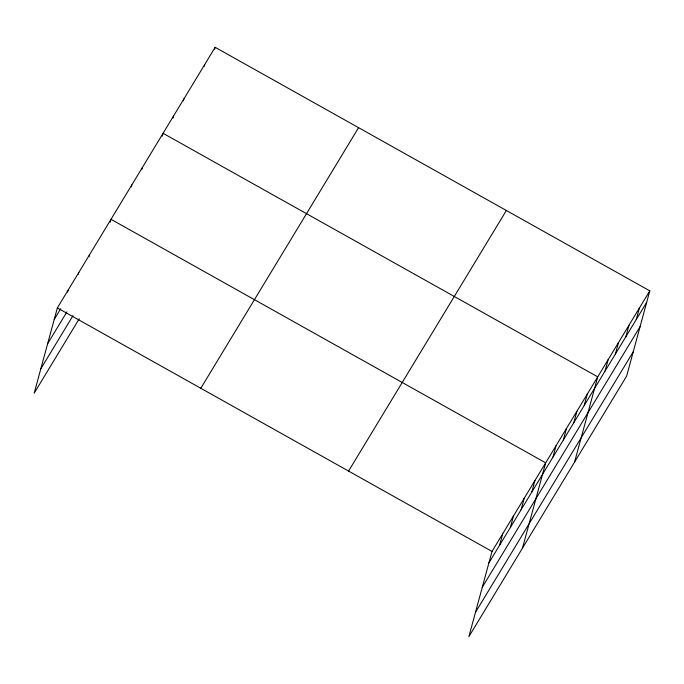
<?xml version="1.0" encoding="UTF-8"?>
<svg xmlns="http://www.w3.org/2000/svg" width="684" height="684" viewBox="0 0 684 684"><rect width="100%" height="100%" fill="white"/><g stroke="black" fill="none" stroke-linecap="round" stroke-linejoin="round"><path stroke-width="1.03" d="M649.8 290.854L492.01 551.449L468.856 636.693L626.638 376.097L649.8 290.854L215.144 47.307L57.362 307.903L34.2 393.146L79.267 318.727M67.571 292.102L68.092 290.187M78.301 274.378L78.822 272.463M89.031 256.662L89.544 254.747M110.227 222.18L111.005 219.308L545.661 462.846L522.499 548.089M131.311 186.817L131.832 184.902M141.725 169.623L142.246 167.708M162.296 136.176L163.074 133.303L597.731 376.85L574.569 462.093M172.966 118.024L173.488 116.109M183.38 100.822L183.902 98.906M204.208 66.425L204.73 64.51M214.622 49.222L215.144 47.307M499.619 545.225L502.74 533.725M510.349 527.501L513.47 516.01M521.08 509.785L524.201 498.285M531.81 492.061L534.931 480.57M552.954 457.143L556.075 445.643M563.368 439.94L566.489 428.449M573.782 422.738L576.903 411.246M584.196 405.544L587.317 394.044M605.024 371.138L608.144 359.647M615.438 353.944L618.558 342.445M625.851 336.742L628.972 325.251M636.265 319.548L639.386 308.048M54.241 319.402L60.671 308.766M47.623 343.736L66.938 311.844M40.809 368.813L73 315.649M200.797 388.273L358.578 127.677M348.575 471.079L506.365 210.484M488.889 562.941L646.679 302.345M482.28 587.282L640.062 326.678M475.466 612.351L633.256 351.756M57.362 307.903L492.01 551.449"/></g></svg>
